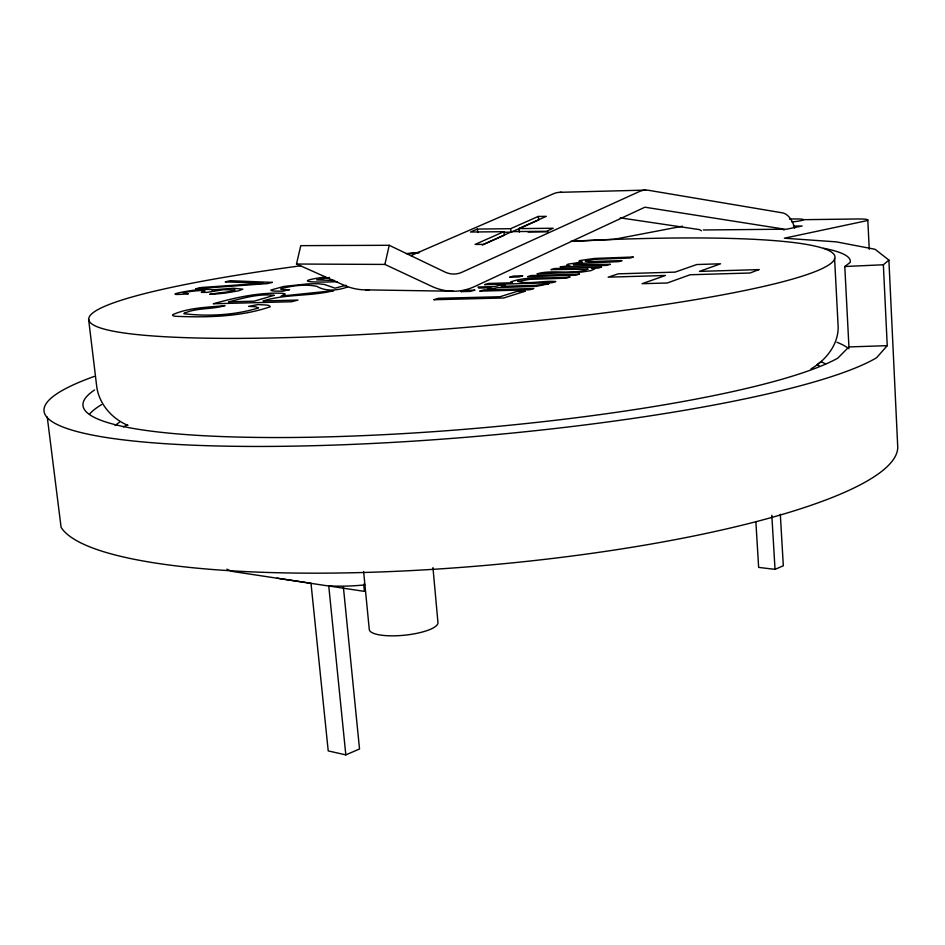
<?xml version="1.0" encoding="UTF-8"?>
<svg xmlns="http://www.w3.org/2000/svg" width="945" height="945" viewBox="0 0 945 945"><rect width="100%" height="100%" fill="white"/><g stroke="black" fill="none" stroke-linecap="round" stroke-linejoin="round"><path stroke-width="1.42" d="M389.222 245.287L300.77 245.653L296.494 264.033L384.898 264.423L389.222 245.287L444.752 271.936A43.092 29.011 89 0 0 462.164 272.16L639.836 191.327A43.954 26.413 -90 0 1 648.695 190.323L782.247 212.814A28.657 15.781 -89.3 0 1 794.674 228.123M803.356 219.689L857.127 218.98A22.078 1.937 -3.8 0 1 864.675 221.142L784.35 238.211L836.325 241.861L875.058 249.279L888.891 260.076L883.362 264.765L887.237 345.669L876.57 357.753A425.64 62.24 -4.9 0 1 309.96 445.792A425.64 62.24 -4.9 0 1 94.276 376.417M887.237 345.669L848.929 346.921L837.79 358.143A386.907 56.369 -4.9 0 1 366.542 435.491A386.907 56.369 -4.9 0 1 94.547 389.978M810.999 368.869C825.694 360.435 838.345 344.712 838.168 327.135L834.589 258.505M848.929 346.921L844.795 266.514L850.228 262.391A389.706 42.017 -4.8 0 0 823.627 248.275M817.909 363.967L821.465 361.462M519.384 232.08L518.71 228.619L546.304 216.334L538.201 216.464L510.572 228.702L477.26 229.068L470.48 232.021L503.815 231.702L504.5 235.163L482.328 245.038M502.563 232.246L511.245 232.163L538.851 219.866L538.201 216.464M503.815 231.702L475.099 244.424L483.273 244.389L511.954 231.619L546.505 231.289L553.215 228.241L518.71 228.619M410.886 255.658L554.124 193.489A42.454 26.873 89.7 0 1 561.625 192.343M277.015 578.151L310.999 583.289L328.222 750.909L345.823 754.89L359.525 748.972L343.378 587.022M755.882 521.829L758.646 567.402L775.03 569.362L783.322 565.771L780.31 514.269M347.618 286.973C337.885 290.458 326.167 291.851 316.847 286.359C305.07 283.925 292.537 285.673 281.019 288.709A15.203 1.512 -5.2 0 0 283.961 289.69L289.619 289.678L282.697 291.202L274.794 291.095A23.259 2.315 -5.2 0 1 270.908 290.032L283.807 286.453L306.794 283.984A26.448 2.622 -5.2 0 1 318.902 283.819L324.371 284.48L335.038 288.154L345.988 285.284M682.479 226.221L614.368 239.262L573.804 241.341M325.127 276.979C285.059 282.697 323.745 282.413 337.389 281.657M329.51 277.452L316.61 279.874L334.565 280.488M409.185 253.685L419.367 252.669M844.795 266.514L883.362 264.765M560.113 192.308L645.73 190.11M793.398 226.079L802.14 225.985L786.677 229.186L703.257 229.978M528.007 231.998L548.135 231.808M365.585 289.855L453.376 291.249M580.065 261.777L582.297 262.048L568.512 264.057A17.801 1.784 -4.4 0 0 567.839 265.462L569.776 265.699L560.113 266.868L606.95 265.368L610.34 264.293L573.52 264.836A12.509 1.252 -4.4 0 1 576.804 263.549L618.739 261.635L622.046 260.596L589.29 261.576A10.95 1.087 -4.4 0 1 585.309 260.997L594.169 259.32L630.185 258.02L633.386 257.005L594.724 258.422L580.502 260.442A17.128 1.689 -4.4 0 0 580.065 261.777M620.298 217.87L698.698 229.493A12.332 7.182 -89.6 0 1 701.379 230.828M296.494 264.033L343.378 284.953A104.186 73.32 87.1 0 0 369.294 289.737M384.898 264.423L431.369 286.17A108.309 72.682 87.7 0 0 474.91 286.406L644.892 207.203L781.397 228.69A12.734 7.017 -89.3 0 1 784.019 230.072M127.882 425.392C112.124 418.718 99.662 404.673 96.851 387.615L88.594 319.162M477.26 229.068L477.946 232.47M510.572 228.702L511.245 232.163M47.25 416.993L61.094 527.345A421.435 83.373 -5 0 0 503.673 563.728A421.435 83.373 -5 0 0 897.75 447.398L888.891 260.076M345.823 754.89L328.754 585.983L364.416 591.381L363.707 584.093M363.612 571.489L369.259 629.311A34.516 9.237 -5.8 0 0 404.389 635.217A34.516 9.237 -5.8 0 0 437.948 622.424L432.952 567.591M771.817 515.226L775.03 569.362M867.805 219.961L869.246 249.267M570.945 241.294A374.374 39.442 -4.8 0 1 775.148 283.689A374.374 39.442 -4.8 0 1 181.641 337.519A374.374 39.442 -4.8 0 1 300.746 265.793M406.468 253.614A374.374 39.442 -4.8 0 1 419.474 252.35M123.275 426.904A78.376 12.391 -6.1 0 1 127.587 424.99M817.094 364.782A76.202 12.013 -3.6 0 1 819.268 365.845M789.536 219.134A18.309 1.571 -4 0 1 803.309 219.606A18.309 1.571 -4 0 1 791.922 221.957M89.468 414.182A386.245 59.724 -4.9 0 1 101.623 404.578M836.927 342.255A386.245 59.724 -4.9 0 1 848.988 348.74M115.101 425.569A366.447 59.83 -4.9 0 1 119.507 422.202M821.276 361.805A366.447 59.83 -4.9 0 1 825.623 363.967M364.888 584.908A65.122 15.486 -5.9 0 1 326.379 585.676L233.261 571.583A63.102 14.364 -6.3 0 1 226.93 569.15M587.837 269.195C572.446 275.101 553.038 269.23 537.02 273.837L581.435 272.101L590.826 270.66L594.7 268.971L591.487 268.262L598.48 268.037L601.575 267.057L554.526 268.557L550.923 269.644L587.837 269.195M517.801 281.397C528.361 284.599 544.119 280.346 555.825 281.527L551.998 282.732L484.572 284.646L488.6 283.453L512.473 282.768L510.607 281.964C529.354 275.184 550.675 279.377 570.107 277.003L566.398 278.184L529.932 279.342L517.801 281.397M212.105 289.891L233.261 288.249L242.865 289.158L238.565 290.847L225.477 293.033A20.719 2.02 -5.4 0 1 213.57 294.119L209.66 294.32L219.913 292.761A12.462 1.217 -5.4 0 0 232.635 291.013L235.092 289.997L223.445 289.702L207.026 292.371L201.332 292.418C215.259 288.414 184.547 291.686 183.271 292.985L188.386 293.789C152.393 296.825 199.856 288.178 205.644 289.453A14.73 1.417 -5.5 0 1 212.105 289.891M284.941 294.084L281.149 296.104L333.597 290.67C310.551 296.553 285.922 293.789 263.041 300.959L298.018 300.049L291.497 301.762L213.298 303.758C235.175 297.651 257.666 292.56 280.535 293.222A22.396 2.28 -5.4 0 1 284.941 294.084M274.026 295.348L254.11 301.183L228.56 301.845C243.29 298.218 258.682 293.422 274.026 295.348M184.322 313.232L183.98 313.752C208.325 316.551 234.939 315.217 258.54 307.905L255.339 306.7L248.582 306.381L258.009 304.562L266.466 305.046L268.923 305.483L270.305 306.747C240.113 317.059 206.636 317.603 174.931 316.268A38.686 4.111 -5.5 0 1 172.888 314.59C189.095 307.456 207.64 307.409 225.052 305.589C211.952 309.641 197.162 307.503 184.322 313.232M548.691 283.748L536.252 286.37L497.353 287.587L494.353 288.497L487.88 288.674L490.892 287.764L478.808 288.095L477.969 287.008L494.944 286.536L499.019 285.307L505.433 285.13L501.393 286.359L535.047 285.366L548.691 283.748M758.894 269.608L750.117 272.999L690.098 274.759L667.276 282.992L642.104 283.689L665.493 275.479L608.143 277.168L618.254 273.837L675.084 272.125L696.725 264.541L720.574 263.785L699.454 271.392L758.894 269.608M524.947 291.284L503.803 297.97L433.779 299.73L438.574 298.301L499.999 296.742L516.691 291.509L524.947 291.284M533.653 288.532L529.637 289.796L479.694 291.143L483.864 289.891L533.653 288.532M579.356 274.085L575.729 275.231L527.617 276.672L531.397 275.538L579.356 274.085M474.756 290.139L470.563 291.391L460.995 291.651L465.223 290.398L474.756 290.139M522.62 275.798L518.805 276.944L509.591 277.216L513.43 276.082L522.62 275.798M272.325 282.39L267.364 283.606L195.733 288.792L201.261 287.504L263.56 283.181L225.241 281.882L230.226 280.712L272.325 282.39"/></g></svg>
